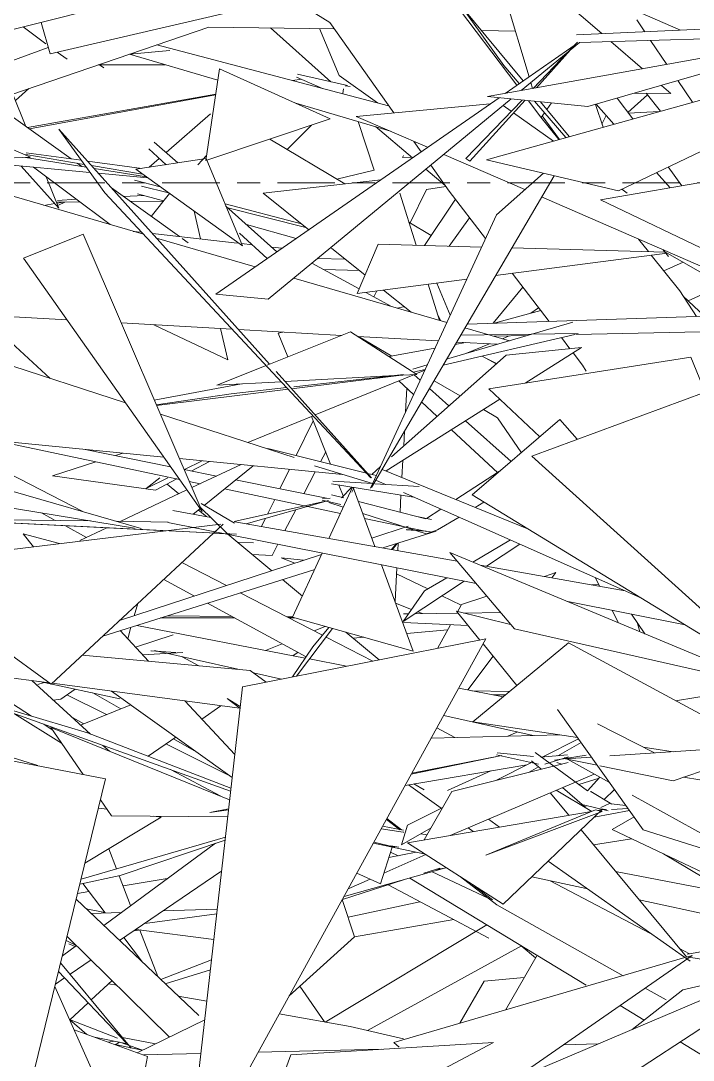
# Model space of a CAD drawing. Header units: millimetres. Extents: x 78096 to 288885, y -20632 to 149556.
# Drawn here: x 250028.1 to 250213.8, y 93008 to 93294.7 of the extents above; entities that cross this region are included whole.
import ezdxf

# ---------------------------------------------------------------- set-up
doc = ezdxf.new("R2010")
doc.units = ezdxf.units.MM
doc.linetypes.add('Centre', pattern=[31.75, 6.35, -4.7625, 15.875, -4.7625])
for name, color, linetype, lineweight in [('A-FLOR-LEVL', 51, 'Continuous', 9), ('G-IMPT', 8, 'Continuous', 9), ('L-PLNT', 71, 'Continuous', 9)]:
    doc.layers.add(name, color=color, linetype=linetype, lineweight=lineweight)

# ---------------------------------------------------------------- blocks, each defined once
blk = doc.blocks.new('ZZ-V - Tree Broadleaf 1 - 3dtree rotund SIMPLU-4826059-TOMH A-A')
at = {"layer": 'G-IMPT'}
for p, q in [((24703.14, 93300.43), (24485.13, 93290.87)), ((24460.29, 93256.38), (24586.63, 93291.63)), ((24488.22, 93271.03), (24557.47, 93290.99)), ((24496.66, 93247.8), (24588.28, 93291.71)), ((24460.57, 93273.82), (24554.91, 93290.72)), ((24469.87, 93275.49), (24485.97, 93288.75)), ((24482.98, 93286.33), (24485.39, 93288.85)), ((24555.62, 93290.74), (24485.97, 93288.75)), ((24484.5, 93287.92), (24465.43, 93274.69)), ((24473.15, 93276.08), (24482.75, 93286.09)), ((24483.49, 93286.7), (24474.02, 93276.23)), ((24460.57, 93273.82), (24488.22, 93271.03)), ((24463.72, 93273.5), (24385.57, 93219.3)), ((24400.01, 93217.96), (24467.05, 93273.17)), ((24454.6, 93256.72), (24470.07, 93272.86)), ((24470.89, 93272.78), (24455.69, 93255.98)), ((24454.6, 93256.72), (24455.69, 93255.98)), ((24460.29, 93256.38), (24496.66, 93247.8)), ((24400.01, 93217.96), (24385.57, 93219.3)), ((24460.09, 93124.25), (24378.67, 92976.61)), ((24460.09, 93124.25), (24392.87, 93111.06)), ((24377.69, 92976.95), (24392.87, 93111.06)), ((24307.69, 93094.76), (24355.11, 93085.62)), ((24355.11, 93085.62), (24331.81, 92990.47)), ((24341.09, 93028.36), (24358.58, 92989.16)), ((24346.43, 93016.39), (24366.68, 93009.1)), ((24362.34, 92985.99), (24366.68, 93009.1))]:
    blk.add_line(p, q, dxfattribs=at)
blk = doc.blocks.new('ZZ-V - Tree Broadleaf 2 - 3dtree rotund SIMPLU-4826084-TOMH A-A')
at = {"layer": 'G-IMPT'}
for p, q in [((24416.97, 93294.23), (24403.92, 93302.4)), ((24468.63, 93276.91), (24450.05, 93301.55)), ((24465.04, 93282.36), (24453.39, 93298.67)), ((24453.39, 93298.67), (24470.39, 93278.13)), ((24434.64, 93269.32), (24416.97, 93294.23)), ((24503.94, 93291.69), (24501.73, 93294.94)), ((24510.07, 93282.69), (24505.56, 93289.31)), ((24465.04, 93282.36), (24469.32, 93277.39)), ((24312.54, 93280.31), (24345.59, 93256.62)), ((24386.56, 93281.44), (24382.75, 93256.16)), ((24386.56, 93281.44), (24417.12, 93267.68)), ((24287.86, 93277.2), (24334.34, 93257.09)), ((24517.17, 93272.26), (24513.12, 93278.21)), ((24499.27, 93269.45), (24504.72, 93274.25)), ((24508.33, 93269.79), (24504.34, 93274.72)), ((24461.29, 93271.82), (24424.32, 93268.35)), ((24464.86, 93271.36), (24467.11, 93269.77)), ((24475.28, 93268.11), (24471.82, 93272.68)), ((24473.54, 93272.51), (24482.18, 93262.49)), ((24475.18, 93272.34), (24483.12, 93262.76)), ((24490.55, 93271.7), (24495.43, 93266.19)), ((24496.37, 93273.38), (24500.62, 93267.64)), ((24443.97, 93259.81), (24424.32, 93268.35)), ((24467.76, 93269.32), (24478.78, 93261.55)), ((24480.21, 93261.94), (24475.28, 93268.11)), ((24492.14, 93266.19), (24493.28, 93268.62)), ((24507.9, 93269.67), (24499.45, 93269.21)), ((24417.12, 93267.68), (24382.75, 93256.16)), ((24354.86, 93247.24), (24342.17, 93264.85)), ((24400.39, 93200.01), (24342.17, 93264.85)), ((24367.02, 93259.44), (24371.79, 93255.02)), ((24368.56, 93261.28), (24375.01, 93255.51)), ((24442.24, 93258.61), (24440.24, 93261.43)), ((24334.34, 93257.09), (24294.63, 93255.44)), ((24333, 93257.03), (24349.76, 93254.32)), ((24333.04, 93257.79), (24349.2, 93255.1)), ((24333.17, 93258.27), (24348.37, 93256.25)), ((24363.43, 93253.76), (24382.86, 93256.7)), ((24383, 93257.56), (24380.61, 93254.96)), ((24392.89, 93232.67), (24382.86, 93256.7)), ((24437.07, 93257.05), (24437.35, 93257.6)), ((24439.58, 93257.12), (24437.07, 93257.05)), ((24470.82, 93248.15), (24448.46, 93257.86)), ((24320.08, 93255.75), (24350.78, 93252.91)), ((24335.16, 93254.35), (24356.38, 93238.49)), ((24347.26, 93255.42), (24348.51, 93254.53)), ((24350.1, 93256.02), (24365.14, 93254.01)), ((24351.23, 93254.76), (24365.29, 93252.42)), ((24351.94, 93253.97), (24366.4, 93251.63)), ((24363.43, 93253.76), (24392.89, 93232.67)), ((24449.97, 93247.73), (24444.87, 93254.91)), ((24510.41, 93254.39), (24514.23, 93249.21)), ((24353.09, 93252.69), (24366.67, 93251.44)), ((24478.91, 93251.99), (24428.53, 93166.01)), ((24475.96, 93252.69), (24463, 93241.24)), ((24491.74, 93245.32), (24535.71, 93252.93)), ((24507.22, 93252.86), (24510.94, 93248.64)), ((24356.74, 93248.63), (24375.48, 93235.2)), ((24497.62, 93248.26), (24499.14, 93247.19)), ((24354.86, 93247.24), (24428.34, 93168.68)), ((24459.98, 93234.68), (24449.97, 93247.73)), ((24538.26, 93218.85), (24475.47, 93246.12)), ((24491.74, 93245.32), (24537.18, 93223.52)), ((24388.34, 93243.58), (24402.42, 93230.99)), ((24428.26, 93165.84), (24463, 93241.24)), ((24365.01, 93236.38), (24362.74, 93236.64)), ((24348.91, 93235.82), (24332.48, 93229.23)), ((24348.91, 93235.82), (24381.77, 93159.35)), ((24391.47, 93233.38), (24368.04, 93236.04)), ((24376.26, 93234.63), (24377.93, 93233.44)), ((24392.11, 93236.17), (24399.72, 93229.12)), ((24504.97, 93231.04), (24502.18, 93234.52)), ((24395.63, 93232.91), (24392.65, 93233.25)), ((24403.84, 93231.98), (24400.94, 93232.31)), ((24430.39, 93233.08), (24424.56, 93219.48)), ((24430.39, 93233.08), (24458.88, 93232.3)), ((24467.24, 93232.07), (24509.69, 93230.91)), ((24508.92, 93231.59), (24510.52, 93229.66)), ((24509.69, 93230.93), (24537.7, 93214.7)), ((24332.48, 93229.23), (24381.77, 93159.35)), ((24425.11, 93220.78), (24412.07, 93227.89)), ((24462.79, 93224.48), (24510.15, 93230.66)), ((24513.63, 93220.23), (24505.73, 93230.09)), ((24477.52, 93211.81), (24467.35, 93225.07)), ((24424.56, 93219.48), (24454.8, 93223.43)), ((24434, 93215.93), (24426.92, 93219.79)), ((24518.24, 93213.14), (24513.63, 93220.23)), ((24520.42, 93213.21), (24514.58, 93218.77)), ((24437.35, 93215.81), (24435.64, 93215.45)), ((24475.24, 93214.78), (24462.4, 93211.32)), ((24404.05, 93208.84), (24402.79, 93208.58)), ((24405.42, 93202.01), (24402.79, 93208.58)), ((24360.63, 93189.33), (24307.42, 93206.52)), ((24434.17, 93202.23), (24424.9, 93207.66)), ((24483.3, 93204.27), (24480.96, 93207.32)), ((24465.67, 93202.52), (24434.02, 93174.46)), ((24462.97, 93200.13), (24459.11, 93202.23)), ((24465.67, 93202.52), (24486.5, 93204.58)), ((24486.5, 93204.58), (24470.95, 93194.78)), ((24486.75, 93199.77), (24484.18, 93203.12)), ((24460.12, 93201.68), (24463, 93200.16)), ((24487.8, 93198.08), (24486.75, 93199.77)), ((24428.52, 93168.68), (24402.19, 93198)), ((24440.29, 93197.11), (24441.97, 93195.61)), ((24436.07, 93195.4), (24440.14, 93191.63)), ((24452.96, 93191.26), (24445.78, 93195.45)), ((24438.29, 93193.34), (24437.93, 93186.83)), ((24444.53, 93193.32), (24449.89, 93188.53)), ((24520.62, 93192.32), (24472.75, 93174.66)), ((24463.96, 93190.38), (24432.52, 93170.56)), ((24442.34, 93189.59), (24446.61, 93185.62)), ((24251.89, 93187.24), (24364.97, 93154.69)), ((24407.16, 93174.29), (24370.22, 93186.23)), ((24417.24, 93172.42), (24411.98, 93185.6)), ((24463.32, 93185.21), (24459.39, 93187.5)), ((24469.88, 93175.6), (24463.32, 93185.21)), ((24454.49, 93184.41), (24467.05, 93173.18)), ((24301.32, 93181.17), (24371.16, 93174.4)), ((24307.65, 93180.56), (24348.84, 93159.34)), ((24437.64, 93181.55), (24437.41, 93177.46)), ((24450.58, 93181.94), (24463.4, 93170.06)), ((24324.75, 93178.9), (24375.52, 93168.21)), ((24349.44, 93176.5), (24373.03, 93171.74)), ((24399.9, 93176.72), (24427.14, 93169.97)), ((24236.83, 93175.37), (24363.09, 93154.78)), ((24375.48, 93173.98), (24420.54, 93169.61)), ((24437.19, 93173.5), (24436.92, 93168.76)), ((24472.75, 93174.66), (24578.57, 93079.21)), ((24376.77, 93170.98), (24385.76, 93169.16)), ((24378.93, 93165.95), (24392.49, 93172.33)), ((24382.31, 93161.07), (24395.8, 93172.01)), ((24412.79, 93171.98), (24428.82, 93167.07)), ((24430.99, 93171.77), (24428.56, 93169.61)), ((24431.47, 93170.99), (24471.85, 93154.46)), ((24463.82, 93170.5), (24451.75, 93162.69)), ((24378.2, 93167.65), (24381.2, 93167.02)), ((24390.99, 93168.11), (24416.13, 93163.02)), ((24417.86, 93167.7), (24428.82, 93167.06)), ((24427.43, 93169.89), (24429.85, 93169.29)), ((24429.72, 93168.04), (24432.4, 93166.85)), ((24359.17, 93156.65), (24377.57, 93165.31)), ((24387.91, 93165.61), (24419.95, 93158.86)), ((24416.77, 93151.97), (24423.27, 93166.06)), ((24417.46, 93167), (24440.12, 93163.36)), ((24420.73, 93163.68), (24419.54, 93166.66)), ((24423.09, 93166.09), (24420.24, 93163.18)), ((24423.71, 93165.99), (24423.05, 93164.69)), ((24429.44, 93149.72), (24423.44, 93166.04)), ((24429.41, 93167.03), (24441.71, 93166.31)), ((24390.61, 93156.6), (24416.65, 93162.41)), ((24416.65, 93162.41), (24393.88, 93156.02)), ((24414.87, 93162.53), (24420.02, 93161.35)), ((24414.97, 93162.98), (24417.14, 93163.06)), ((24420.92, 93163.12), (24417.45, 93164.01)), ((24443.51, 93157.35), (24424.88, 93162.11)), ((24436.65, 93163.92), (24436.39, 93159.17)), ((24437.35, 93164.66), (24502.83, 93135.58)), ((24459.57, 93161.95), (24457.12, 93160.49)), ((24373.67, 93159.61), (24384.15, 93157.75)), ((24379.28, 93158.61), (24381.47, 93160.38)), ((24381.04, 93160.8), (24388.82, 93153.16)), ((24381.5, 93161.54), (24390.71, 93156.17)), ((24420.73, 93160.54), (24416.73, 93161.82)), ((24447.69, 93160.06), (24443.66, 93157.46)), ((24391.2, 93153.13), (24326.3, 93156.36)), ((24326.3, 93156.36), (24371.98, 93154.05)), ((24326.49, 93157.1), (24350.91, 93156.77)), ((24326.62, 93156.34), (24391.2, 93153.13)), ((24337.4, 93158.97), (24341.22, 93156.9)), ((24358.11, 93156.67), (24372.38, 93156.47)), ((24372.33, 93156.35), (24457.37, 93139.52)), ((24390.81, 93156.57), (24452.15, 93145.7)), ((24443.62, 93153.21), (24426.09, 93158.82)), ((24426.59, 93157.46), (24443.79, 93153.84)), ((24441, 93158), (24445.05, 93157.18)), ((24452.7, 93157.84), (24446.77, 93154.29)), ((24294.61, 93144.78), (24386.89, 93155.84)), ((24340.08, 93111.74), (24387.56, 93155.92)), ((24343.85, 93155.47), (24349.8, 93152.25)), ((24348, 93151.4), (24355.41, 93154.89)), ((24384.85, 93153.4), (24389.9, 93153.14)), ((24428.58, 93152.06), (24438.64, 93155.35)), ((24431.63, 93149.34), (24446.32, 93153.96)), ((24444.74, 93153.83), (24438.09, 93154.39)), ((24438.19, 93154.33), (24444.74, 93153.83)), ((24443.62, 93153.21), (24446.77, 93154.29)), ((24332.37, 93153.26), (24342.38, 93150.51)), ((24332.37, 93153.26), (24335.24, 93149.65)), ((24435.3, 93150.49), (24434.03, 93148.91)), ((24434.29, 93148.87), (24435.59, 93150.58)), ((24435.91, 93150.68), (24435.8, 93148.6)), ((24456.51, 93145.41), (24466.86, 93151.55)), ((24406.73, 93130.19), (24414.91, 93147.92)), ((24460.23, 93144.27), (24469.48, 93150.39)), ((24294.61, 93144.78), (24340.08, 93111.74)), ((24358.93, 93129.28), (24414.72, 93147.52)), ((24376.12, 93145.28), (24388.44, 93138.93)), ((24354.33, 93125), (24412.83, 93143.42)), ((24440.05, 93120.89), (24431.3, 93144.68)), ((24435.53, 93143.84), (24435.01, 93134.58)), ((24458.52, 93144.57), (24498.53, 93137.48)), ((24371.16, 93140.66), (24379.65, 93136.06)), ((24437.3, 93129.08), (24454.06, 93140.18)), ((24443.1, 93137.46), (24449.28, 93141.12)), ((24491.23, 93139.33), (24489.32, 93139.11)), ((24392.29, 93136.95), (24414.97, 93125.26)), ((24443.1, 93137.46), (24437.3, 93129.08)), ((24363.97, 93133.97), (24363.01, 93130.62)), ((24383.25, 93134.11), (24410.51, 93119.33)), ((24482.67, 93134.52), (24515.08, 93128.1)), ((24390, 93130.45), (24372.16, 93130.62)), ((24437.35, 93131.13), (24438.73, 93131.15)), ((24440.46, 93131.18), (24452.4, 93131.36)), ((24453.93, 93131.38), (24464.11, 93131.54)), ((24503.98, 93125.64), (24500.31, 93131.03)), ((24363.77, 93127.97), (24410.23, 93118.92)), ((24370.29, 93130.03), (24390.76, 93130.03)), ((24406.77, 93130.29), (24405.18, 93130.31)), ((24405.7, 93130.04), (24407.26, 93130.04)), ((24406.73, 93130.19), (24440.05, 93120.89)), ((24412.65, 93126.46), (24415.7, 93127.69)), ((24437.35, 93128.81), (24455.2, 93127.92)), ((24366.93, 93118.09), (24359.14, 93126.52)), ((24362.11, 93127.45), (24361.21, 93124.28)), ((24363.33, 93121.99), (24373.72, 93125.38)), ((24407.78, 93113.98), (24417.75, 93127.11)), ((24416.7, 93127.41), (24412.35, 93122.01)), ((24415.96, 93124.75), (24428.84, 93118.12)), ((24399.26, 93121.06), (24403.88, 93122.92)), ((24406.69, 93113.77), (24412.35, 93122.01)), ((24456.53, 93101.41), (24482.92, 93123.14)), ((24482.92, 93123.14), (24535.59, 93094.68)), ((24395.03, 93115.55), (24348.68, 93119.75)), ((24365.33, 93119.83), (24376.44, 93120.48)), ((24374.51, 93120.5), (24367.63, 93120.96)), ((24367.73, 93120.94), (24374.51, 93120.5)), ((24368.58, 93121.01), (24391.61, 93115.86)), ((24406.84, 93119.58), (24408.24, 93120.55)), ((24411.36, 93118.7), (24421.62, 93116.7)), ((24334.65, 93102.91), (24318.15, 93113.61)), ((24339.55, 93112.13), (24321.14, 93114.55)), ((24399.46, 93112.35), (24395.03, 93115.55)), ((24395.94, 93114.89), (24403.63, 93113.17)), ((24334.71, 93112.77), (24350.93, 93098.01)), ((24336.43, 93111.62), (24338.14, 93112.2)), ((24392.2, 93105.18), (24340.37, 93112.02)), ((24342.71, 93107.66), (24346.66, 93110.39)), ((24452.6, 93110.67), (24464.87, 93108.28)), ((24318.34, 93107.75), (24350.15, 93098.31)), ((24318.34, 93107.75), (24389.61, 93082.29)), ((24340.64, 93107.36), (24342.71, 93107.66)), ((24356.71, 93109.86), (24390.04, 93086.05)), ((24392.2, 93105.14), (24388.64, 93107.84)), ((24388.64, 93107.84), (24392.25, 93105.6)), ((24348.21, 93100.48), (24362.04, 93106.06)), ((24390.75, 93092.33), (24377.01, 93107.19)), ((24381.67, 93102.15), (24386.89, 93105.77)), ((24329.96, 93103.6), (24342.93, 93095.48)), ((24448.45, 93103.15), (24473.14, 93097.63)), ((24340.36, 93099.2), (24338.02, 93100.72)), ((24348.92, 93086.81), (24339.96, 93099.78)), ((24389.34, 93079.85), (24339.96, 93099.78)), ((24446.59, 93099.76), (24451.55, 93097.07)), ((24456.53, 93101.41), (24485.34, 93097.09)), ((24336.43, 93089.29), (24310.29, 93097.37)), ((24350.15, 93098.31), (24389.7, 93083.07)), ((24366.84, 93091.88), (24374.48, 93097.17)), ((24468.91, 93098.58), (24466.18, 93097.45)), ((24475.81, 93091.68), (24485.66, 93096.64)), ((24354.36, 93094.88), (24356.17, 93093.24)), ((24479.99, 93092.02), (24486.37, 93095.64)), ((24540.85, 93095.03), (24494.32, 93091.97)), ((24503.52, 93094.36), (24511.81, 93093.12)), ((24511.82, 93085.14), (24540.85, 93095.03)), ((24439.5, 93086.92), (24464.53, 93092.04)), ((24464.53, 93092.04), (24439.66, 93087.2)), ((24463, 93092.3), (24474.66, 93089.66)), ((24463.19, 93092.79), (24473.19, 93091.84)), ((24475.34, 93088.32), (24472.65, 93090.64)), ((24488.16, 93082.3), (24473.66, 93092.88)), ((24482.65, 93092.23), (24475.26, 93091.64)), ((24482.92, 93091.74), (24476.38, 93089.66)), ((24494.25, 93084.61), (24481.81, 93091.49)), ((24483.18, 93091.26), (24481.81, 93091.49)), ((24489.23, 93091.64), (24482.08, 93091.17)), ((24490.83, 93089.4), (24482.08, 93091.17)), ((24449.52, 93082.43), (24461.48, 93087.81)), ((24450.68, 93082.19), (24482.77, 93090.17)), ((24463.06, 93085.27), (24472.68, 93090.11)), ((24472.05, 93087.5), (24474.6, 93088.95)), ((24511.82, 93085.14), (24491.53, 93089.25)), ((24489.97, 93086.97), (24450.23, 93070.02)), ((24491.34, 93085.81), (24485.73, 93084.07)), ((24491.59, 93086.08), (24488.16, 93082.3)), ((24548.99, 93080.46), (24514.64, 93086.1)), ((24447.71, 93077.54), (24438.74, 93084.01)), ((24450.68, 93082.19), (24443.08, 93068.81)), ((24483.02, 93075.59), (24477.85, 93081.81)), ((24487.36, 93077.98), (24481.23, 93083.25)), ((24489.08, 93082.12), (24488.97, 93082.11)), ((24494.82, 93078.69), (24489.08, 93082.12)), ((24495.59, 93082.73), (24492.76, 93079.92)), ((24356.75, 93075.48), (24353.7, 93079.9)), ((24491.82, 93077.75), (24494.25, 93078.84)), ((24494.64, 93078.8), (24498.74, 93078.32)), ((24522.06, 93069.22), (24500.45, 93081.18)), ((24353.14, 93077.59), (24355.54, 93077.24)), ((24389.05, 93077.36), (24383.84, 93076.35)), ((24389.03, 93077.1), (24383.84, 93076.35)), ((24438.41, 93072.86), (24448.17, 93077.77)), ((24489.28, 93076.65), (24438.48, 93068.03)), ((24490.33, 93077.09), (24460.05, 93064.58)), ((24492.2, 93076.68), (24460.05, 93064.58)), ((24464.86, 93051.04), (24492.2, 93077.15)), ((24493.84, 93076.84), (24487.02, 93078.47)), ((24487.36, 93077.98), (24487.8, 93078.07)), ((24490.33, 93077.09), (24492.2, 93076.68)), ((24492.2, 93077.15), (24490.98, 93076.94)), ((24491.6, 93077.34), (24493.36, 93077.15)), ((24499.37, 93077.44), (24494.78, 93077.15)), ((24349.41, 93062.37), (24370.44, 93075.06)), ((24356.75, 93075.48), (24388.8, 93075.15)), ((24368.39, 93075.36), (24370.44, 93075.06)), ((24436.24, 93071.67), (24432.63, 93074.46)), ((24436.42, 93071.63), (24432.65, 93074.49)), ((24436.82, 93071.56), (24432.75, 93074.67)), ((24460.77, 93074.52), (24463.86, 93072.34)), ((24431.19, 93071.85), (24437.22, 93070.97)), ((24431.59, 93072.57), (24437.35, 93071.46)), ((24438.41, 93072.86), (24436.8, 93067.47)), ((24436.8, 93067.47), (24444.95, 93072.1)), ((24437.35, 93070.95), (24437.43, 93070.94)), ((24442.17, 93070.52), (24443.87, 93070.19)), ((24456.62, 93071.11), (24455.19, 93072.14)), ((24515.45, 93036.57), (24486.36, 93071.57)), ((24348.34, 93058), (24388.18, 93069.6)), ((24385.42, 93067.87), (24354.58, 93045.24)), ((24359.16, 93058.97), (24388.08, 93068.77)), ((24429.03, 93067.93), (24443.39, 93064.86)), ((24429.18, 93068.21), (24434.95, 93066.79)), ((24464.86, 93051.04), (24438.48, 93068.03)), ((24433.85, 93067.17), (24436.02, 93066.78)), ((24477.28, 93062.9), (24516.47, 93035.33)), ((24348.01, 93056.62), (24359.16, 93058.97)), ((24386.89, 93060.06), (24358.98, 93041.07)), ((24495.88, 93060.11), (24535.4, 93052.45)), ((24463.08, 93050.89), (24453.12, 93058.6)), ((24461.94, 93052.3), (24456.49, 93056.43)), ((24461.94, 93052.3), (24456.88, 93056.18)), ((24472.76, 93058.59), (24487.8, 93055.37)), ((24505.53, 93043.03), (24477.85, 93057.5)), ((24497.95, 93031.34), (24463.08, 93050.89)), ((24502.42, 93052.24), (24562.47, 93039.41)), ((24347.03, 93039.71), (24343.17, 93036.88)), ((24344.2, 93041.08), (24347.02, 93039.7)), ((24344.95, 93040.14), (24346.68, 93039.45)), ((24473.8, 93036.31), (24469.82, 93039.59)), ((24516.33, 93037.38), (24513.57, 93038.83)), ((24515.06, 93036.33), (24434.69, 93012.9)), ((24467.04, 93002.3), (24517.01, 93036.89)), ((24515.43, 93036.58), (24521.38, 93035.65)), ((24517.01, 93036.89), (24515.46, 93036.44)), ((24515.68, 93037.26), (24520.5, 93038.16)), ((24351.1, 93035.7), (24345.29, 93031.75)), ((24343.79, 93030.73), (24341.24, 93028.99)), ((24459.66, 93029.81), (24470.65, 93030.83)), ((24351.16, 93024.68), (24356.9, 93030)), ((24459.66, 93029.81), (24452.94, 93018.22)), ((24514.5, 93027.47), (24500.48, 93016.49)), ((24509.86, 93024.66), (24504.05, 93027.92)), ((24524.16, 93029.71), (24514.5, 93027.47)), ((24345.27, 93019.21), (24350.31, 93023.88)), ((24349.94, 93015.12), (24345.15, 93019.25)), ((24462.21, 93012.95), (24395.98, 92977.91)), ((24462.21, 93012.95), (24406.2, 93009.55)), ((24436.11, 93011.66), (24434.69, 93012.9)), ((24397.23, 93010.25), (24431.33, 93011.08)), ((24481.48, 93012.29), (24491.13, 93012.52)), ((24365.61, 93009.49), (24381.42, 93009.87)), ((24394.47, 92977.11), (24406.2, 93009.55))]:
    blk.add_line(p, q, dxfattribs=at)
blk = doc.blocks.new('ZZ-V - Tree Broadleaf 2 - 3dtree rotund SIMPLU-4826109-TOMH A-A')
at = {"layer": 'G-IMPT'}
for p, q in [((24472.03, 93279.27), (24460.22, 93318.64)), ((24492.08, 93291.17), (24460.34, 93318.64)), ((24419.03, 93314.86), (24322.24, 93290.47)), ((24513.79, 93292.13), (24467.83, 93312.16)), ((24339.76, 93285.6), (24406.14, 93301.01)), ((24339.76, 93285.6), (24337.32, 93294.27)), ((24383.59, 93292.94), (24323.48, 93272.46)), ((24332.31, 93293), (24338.65, 93288.36)), ((24418.19, 93292.51), (24383.59, 93292.94)), ((24400.65, 93292.73), (24417.29, 93277.87)), ((24414.13, 93292.56), (24419.59, 93279.61)), ((24468.25, 93291.89), (24458.91, 93292)), ((24369.25, 93288.05), (24433.24, 93271.3)), ((24503.29, 93281.48), (24494.6, 93289)), ((24339.26, 93287.36), (24320.81, 93280.55)), ((24341.78, 93286.07), (24344.46, 93284.1)), ((24386.09, 93278.31), (24361.73, 93285.49)), ((24361.77, 93285.51), (24372.87, 93286.53)), ((24371.51, 93282.56), (24353.04, 93282.53)), ((24353.45, 93282.54), (24354.63, 93281.76)), ((24408.12, 93279.95), (24421.88, 93276.82)), ((24419.57, 93279.61), (24430.2, 93272.1)), ((24409.07, 93278.64), (24406.76, 93278.23)), ((24406.8, 93278.22), (24409.07, 93278.64)), ((24407.77, 93279.14), (24414.97, 93276.08)), ((24421.27, 93276.77), (24422.66, 93276.56)), ((24473, 93276.05), (24472.51, 93277.66)), ((24511.18, 93274.65), (24508.58, 93276.9)), ((24329.5, 93274.51), (24333.11, 93265.56)), ((24330.21, 93272.75), (24333.9, 93276.01)), ((24385.51, 93274.46), (24333.56, 93265.24)), ((24334.07, 93264.88), (24385.48, 93274.31)), ((24420.76, 93275.92), (24420.57, 93274.62)), ((24501.15, 93274.75), (24511.18, 93274.65)), ((24433.76, 93264.25), (24407.59, 93271.97)), ((24478.21, 93272.04), (24476.92, 93270.24)), ((24490.31, 93271.63), (24492.43, 93265.35)), ((24384.05, 93269.05), (24371.8, 93258.37)), ((24476.28, 93269.34), (24475.34, 93268.03)), ((24475.67, 93268.48), (24480.37, 93261.99)), ((24405.23, 93259.19), (24411.91, 93265.93)), ((24424.83, 93266.94), (24429.24, 93253.47)), ((24429.59, 93265.54), (24439.81, 93256.92)), ((24400.4, 93262.07), (24421.13, 93249.71)), ((24369.93, 93256.74), (24367.15, 93254.32)), ((24331.83, 93254.66), (24342.2, 93243.05)), ((24443.52, 93253.79), (24448.85, 93249.3)), ((24313.86, 93250.85), (24365.53, 93235.83)), ((24338.71, 93251.7), (24342.2, 93243.05)), ((24370.18, 93248.93), (24363.1, 93250.79)), ((24431.05, 93250.85), (24398.63, 93247.14)), ((24418.98, 93250.99), (24429.24, 93253.47)), ((24365.06, 93249.14), (24372.51, 93247.26)), ((24443.69, 93248.15), (24439.18, 93238.95)), ((24449.07, 93249), (24443.69, 93248.15)), ((24341.85, 93245.17), (24347.04, 93245.47)), ((24360.09, 93246.23), (24365.62, 93246.55)), ((24363.91, 93247.03), (24371.06, 93245.01)), ((24372.71, 93247.11), (24367.72, 93240.76)), ((24398.63, 93247.14), (24411.17, 93237.06)), ((24436.35, 93247.19), (24440.83, 93232.8)), ((24451.7, 93245.47), (24443.11, 93232.73)), ((24341.06, 93244.32), (24338.08, 93243.81)), ((24343.27, 93244.69), (24341.79, 93244.44)), ((24341.85, 93244.68), (24348.02, 93244.74)), ((24347.99, 93244.76), (24341.88, 93244.71)), ((24341.88, 93244.71), (24347.99, 93244.76)), ((24342.12, 93243.86), (24343.82, 93244.73)), ((24371.02, 93244.96), (24361.97, 93244.88)), ((24361.97, 93244.88), (24371.02, 93244.95)), ((24361.98, 93244.87), (24371.02, 93244.95)), ((24381.27, 93234.54), (24379.54, 93242.23)), ((24409.15, 93238.69), (24388.07, 93244.23)), ((24388.82, 93243.15), (24410.35, 93237.72)), ((24455.6, 93240.39), (24449.99, 93232.54)), ((24394.01, 93238.51), (24407.68, 93234.64)), ((24438.85, 93239.15), (24444.97, 93235.5)), ((24369.18, 93234.77), (24396.44, 93226.85)), ((24417.43, 93232.03), (24426.74, 93224.56)), ((24421.25, 93228.96), (24413.59, 93229.15)), ((24514.51, 93228.14), (24509.24, 93225.72)), ((24425.11, 93225.86), (24415.32, 93226.12)), ((24339.77, 93196.07), (24310.8, 93222.82)), ((24407.05, 93223.76), (24449.29, 93211.49)), ((24450.23, 93213.53), (24446.58, 93222.36)), ((24429.98, 93220.19), (24429.18, 93218.56)), ((24431.86, 93220.44), (24439.44, 93214.35)), ((24444.17, 93222.04), (24447.28, 93212.07)), ((24470.31, 93221.21), (24462.11, 93211.31)), ((24515.95, 93217.47), (24525.45, 93221.8)), ((24447.69, 93211.95), (24446.82, 93213.55)), ((24454.93, 93211.07), (24537.2, 93213.76)), ((24472.51, 93214.05), (24474.66, 93215.54)), ((24326.35, 93213.26), (24344.47, 93212.23)), ((24359.41, 93211.38), (24390.03, 93209.64)), ((24388.81, 93201.18), (24368.45, 93210.87)), ((24449.24, 93201.36), (24484.13, 93211.61)), ((24388.81, 93201.18), (24386.86, 93209.82)), ((24391.84, 93209.54), (24420.25, 93207.92)), ((24399.75, 93199.75), (24422.73, 93208.91)), ((24422.73, 93208.91), (24441.01, 93197.18)), ((24448.27, 93199.71), (24484.65, 93208.18)), ((24485.53, 93208.43), (24453.16, 93208.05)), ((24454.32, 93210.02), (24466.59, 93206.46)), ((24462.35, 93207.69), (24471.48, 93207.89)), ((24464.64, 93207.02), (24466.51, 93207.78)), ((24484.88, 93208.19), (24540.5, 93209.42)), ((24424.66, 93207.67), (24446.95, 93206.4)), ((24451.65, 93205.46), (24454.42, 93205.98)), ((24452.03, 93206.11), (24463.25, 93205.48)), ((24454.57, 93202.93), (24461.13, 93205.6)), ((24433.37, 93202.08), (24446.04, 93204.43)), ((24385.77, 93194.18), (24399.41, 93199.61)), ((24439.96, 93198.63), (24443.9, 93199.79)), ((24516.66, 93201.95), (24460.93, 93193.21)), ((24516.66, 93201.95), (24520.66, 93192.32)), ((24404.7, 93195.21), (24434.91, 93196.85)), ((24436.07, 93196.91), (24406.46, 93193.25)), ((24407.09, 93193.76), (24437.35, 93197.12)), ((24412.97, 93186), (24440.37, 93197.15)), ((24435.23, 93196.87), (24441.01, 93197.18)), ((24440.39, 93197.87), (24443.33, 93198.56)), ((24440.79, 93197.32), (24443.22, 93198.31)), ((24368.55, 93190.1), (24392.61, 93194.55)), ((24385.77, 93194.18), (24403.59, 93195.15)), ((24389.74, 93191.84), (24405.09, 93193.54)), ((24389.74, 93191.84), (24369.11, 93188.82)), ((24405.47, 93193.13), (24369.18, 93188.64)), ((24460.93, 93193.21), (24475.03, 93180)), ((24394.36, 93178.43), (24412.37, 93185.76)), ((24412.45, 93184.42), (24407.72, 93174.78)), ((24480.55, 93184.72), (24456.27, 93163.96)), ((24480.55, 93184.72), (24485.27, 93179.28)), ((24357.81, 93174.81), (24359.9, 93175.49)), ((24376.9, 93170.95), (24381.81, 93173.37)), ((24415.86, 93175.87), (24414.44, 93173.12)), ((24340.41, 93169.17), (24352.44, 93173.07)), ((24383.82, 93173.17), (24378.89, 93170.55)), ((24405.88, 93171.03), (24403.23, 93165.63)), ((24340.41, 93169.17), (24368.89, 93165.23)), ((24366.33, 93165.76), (24370.11, 93168.68)), ((24366.33, 93165.76), (24372.28, 93168.68)), ((24374.79, 93168.37), (24368.89, 93165.23)), ((24413, 93170.34), (24409.87, 93164.29)), ((24375.34, 93164.26), (24372.1, 93166.94)), ((24401.79, 93162.68), (24399.82, 93158.66)), ((24456.27, 93163.96), (24541.58, 93111.95)), ((24382.95, 93157.96), (24380.74, 93159.79)), ((24407.58, 93159.86), (24404.61, 93154.12)), ((24399.26, 93157.53), (24398.15, 93155.27)), ((24400.99, 93143.03), (24388.84, 93153.08)), ((24395.91, 93150.69), (24391.47, 93150.91)), ((24402.65, 93150.35), (24401.06, 93147.27)), ((24467.95, 93126.98), (24450.17, 93148.05)), ((24535.96, 93112.33), (24450.17, 93148.05)), ((24401.06, 93147.27), (24395.54, 93147.54)), ((24403.61, 93146.62), (24407.38, 93145.13)), ((24403.61, 93146.62), (24409.78, 93145.91)), ((24444.03, 93138.01), (24435.44, 93142.18)), ((24479.43, 93142.51), (24476.24, 93141.43)), ((24479.43, 93142.51), (24478.34, 93141.06)), ((24409.43, 93136.05), (24403.91, 93140.61)), ((24490.3, 93141.14), (24491.54, 93138.72)), ((24453.26, 93133.52), (24447.92, 93136.11)), ((24435.18, 93134.13), (24439.59, 93132.39)), ((24453.35, 93133.69), (24452.07, 93131.35)), ((24460.31, 93136.04), (24453.35, 93133.69)), ((24441.28, 93131.72), (24442.56, 93131.21)), ((24458.45, 93123.93), (24451.99, 93131.85)), ((24466.91, 93128.22), (24451.99, 93131.85)), ((24494.94, 93132.09), (24496.69, 93128.68)), ((24450.32, 93128.16), (24446.73, 93121.63)), ((24501.81, 93128.83), (24502.59, 93126.22)), ((24430.66, 93118.48), (24421.47, 93126.08)), ((24423.45, 93124.44), (24426.42, 93124.7)), ((24438.27, 93125.73), (24449.52, 93126.71)), ((24467.95, 93126.98), (24539.78, 93110.74)), ((24468.67, 93111.41), (24459.32, 93122.86)), ((24380.81, 93116.84), (24376.24, 93119.29)), ((24462.08, 93119.49), (24455.07, 93110.18)), ((24359.04, 93107.75), (24336.83, 93112.49)), ((24512.44, 93107.19), (24536.81, 93111.2)), ((24344.4, 93108.82), (24355.38, 93103.37)), ((24359.31, 93104.96), (24351.6, 93109.33)), ((24456.25, 93109.95), (24466.58, 93109.69)), ((24462.14, 93108.81), (24465.51, 93108.81)), ((24479.89, 93104.73), (24503.55, 93071.58)), ((24345.94, 93102.54), (24349.13, 93100.86)), ((24490.88, 93100.83), (24506.61, 93092.78)), ((24380.15, 93093.11), (24373.82, 93096.71)), ((24480.46, 93097.82), (24445.08, 93096.91)), ((24371.73, 93095.26), (24389.44, 93086.47)), ((24479.07, 93090.76), (24482.19, 93091.28)), ((24482.64, 93091.35), (24487.8, 93092.22)), ((24372.98, 93088.23), (24386.89, 93080.87)), ((24437.81, 93083.85), (24471.43, 93089.48)), ((24481.04, 93089.74), (24479.71, 93090.17)), ((24440.17, 93084.25), (24443.08, 93082.65)), ((24489.31, 93076.67), (24479.47, 93082.49)), ((24490.01, 93075.06), (24499.71, 93076.96)), ((24494.97, 93071.67), (24501, 93075.14)), ((24494.97, 93071.67), (24562.83, 93039.42)), ((24503.55, 93071.58), (24557.12, 93054.68)), ((24489.76, 93067.48), (24500.29, 93069.14)), ((24356.01, 93066.35), (24358.11, 93060.85)), ((24434.22, 93066.82), (24431, 93056.68)), ((24431.94, 93059.65), (24443.55, 93064.76)), ((24433.31, 93063.93), (24440.83, 93065.41)), ((24433.78, 93065.42), (24435.87, 93064.44)), ((24527.69, 93053.95), (24509.09, 93064.96)), ((24358.86, 93058.91), (24362, 93050.69)), ((24420.93, 93053.24), (24448.7, 93060.98)), ((24431, 93056.68), (24424.46, 93059.64)), ((24442.94, 93059.59), (24447.39, 93061.01)), ((24445.24, 93060.02), (24460.71, 93052.72)), ((24446.4, 93060.65), (24449.24, 93061.1)), ((24348.82, 93056.79), (24354.99, 93048.65)), ((24372.14, 93058.13), (24359.93, 93056.1)), ((24420.47, 93052.41), (24437.35, 93057.8)), ((24422.07, 93055.3), (24428.14, 93057.97)), ((24433.07, 93056.44), (24460.92, 93041.7)), ((24487.8, 93028.79), (24439.08, 93058.3)), ((24350.52, 93054.54), (24347.37, 93054.02)), ((24346.98, 93052.45), (24380.81, 93020.36)), ((24423.86, 93042.03), (24420.45, 93052.38)), ((24422.08, 93047.46), (24441.89, 93051.77)), ((24349.73, 93049.84), (24354.88, 93048.81)), ((24359.44, 93048.81), (24351.13, 93048.52)), ((24385.78, 93048.39), (24365.9, 93045.77)), ((24385.93, 93049.73), (24370.95, 93049.21)), ((24460.36, 93045.41), (24415.7, 93018.57)), ((24451.26, 93046.81), (24423.84, 93042.12)), ((24344.48, 93042.21), (24372.74, 93014.42)), ((24360.15, 93041.86), (24365.27, 93035.11)), ((24362.88, 93043.72), (24364.83, 93043.97)), ((24384.98, 93041.33), (24363.5, 93044.14)), ((24364.59, 93043.94), (24369.5, 93031.09)), ((24423.86, 93042.03), (24405.79, 93025.79)), ((24469.89, 93039.63), (24427.4, 93016.24)), ((24370.32, 93030.31), (24384.35, 93035.77)), ((24461.95, 92979.38), (24552.66, 93038.49)), ((24474.21, 93037.02), (24465.51, 93021.88)), ((24552.3, 93038.49), (24466.1, 93001.9)), ((24342.68, 93034.89), (24362.2, 93011.39)), ((24371.54, 93029.15), (24384.03, 93032.99)), ((24360.78, 93012.88), (24342.1, 93032.5)), ((24358.2, 93028.72), (24355.95, 93029.12)), ((24415.53, 93018.6), (24408.76, 93028.46)), ((24383.05, 93024.33), (24375.16, 93025.73)), ((24503.8, 93019.09), (24497.13, 93023.13)), ((24358.41, 93014.09), (24345.15, 93019.26)), ((24363.86, 93010.12), (24382.47, 93019.14)), ((24422.61, 93017.35), (24403.04, 93020.8)), ((24437.35, 93013.93), (24422.61, 93017.35)), ((24352.03, 93014.37), (24361.17, 93012.6)), ((24355.8, 93013.02), (24357.49, 93013.31)), ((24357.72, 93012.32), (24358.92, 93013.03)), ((24359.08, 93013), (24365.31, 93010.82)), ((24359.77, 93014.32), (24368.91, 93012.56)), ((24552.65, 92989.5), (24513.69, 93013.1)), ((24365.19, 93010.86), (24357.79, 93012.36)), ((24362.2, 93011.39), (24361.95, 93011.66))]:
    blk.add_line(p, q, dxfattribs=at)

msp = doc.modelspace()

# ---------------------------------------------------------------- linework, layer by layer
at = {"layer": 'A-FLOR-LEVL', "linetype": 'Centre'}
msp.add_line((192334.611, 93250), (278486.268, 93250), dxfattribs=at)

# ---------------------------------------------------------------- block references
at = {"layer": 'L-PLNT'}
for name in ['ZZ-V - Tree Broadleaf 1 - 3dtree rotund SIMPLU-4826059-TOMH A-A', 'ZZ-V - Tree Broadleaf 2 - 3dtree rotund SIMPLU-4826109-TOMH A-A', 'ZZ-V - Tree Broadleaf 2 - 3dtree rotund SIMPLU-4826084-TOMH A-A']:
    msp.add_blockref(name, (225696.455, 0), dxfattribs=at)

doc.saveas('drawing.dxf')
